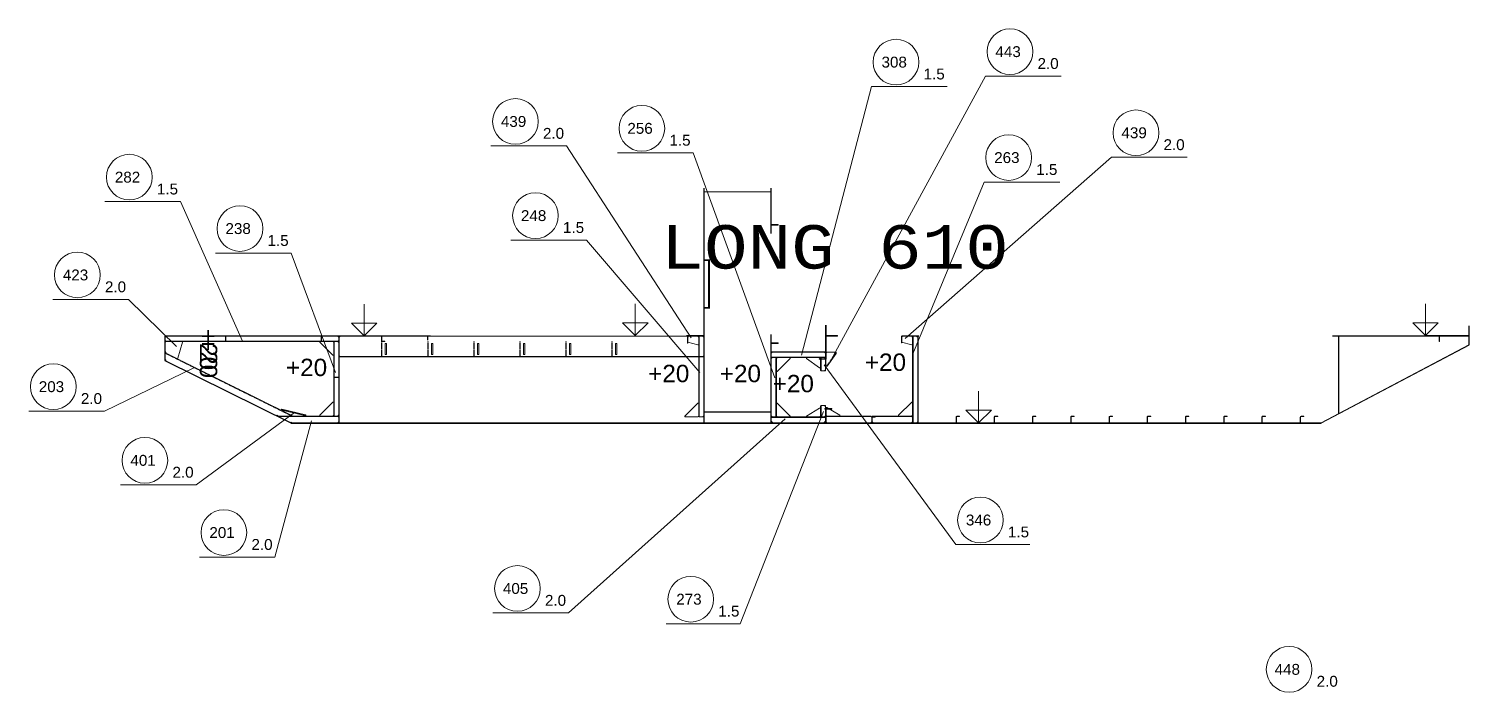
# Model space of a CAD drawing. Header units: inches. Extents: x -13175 to 44880, y -10439 to 22675.
# Drawn here: x 24024 to 32310, y 5036 to 8856 of the extents above; entities that cross this region are included whole.
import ezdxf

# ---------------------------------------------------------------- set-up
doc = ezdxf.new("R2010")
doc.units = ezdxf.units.IN
doc.header["$MEASUREMENT"] = 0
for name, pattern in [('Dashed', [10, 7.5, -2.5]), ('Dashed_dotted', [34, 24, -5, 0, -5]), ('Short_dashed', [5, 3.75, -1.25])]:
    doc.linetypes.add(name, pattern=pattern)
doc.layers.get('0').update_dxf_attribs({"linetype": 'CONTINUOUS'})
doc.styles.add('Style_ARIAL', font='ARIAL')
doc.styles.add('Style_Courier_New', font='Courier New')

msp = doc.modelspace()

# ---------------------------------------------------------------- linework, layer by layer
at = {"color": 3, "lineweight": 0}
for p, q in [((27908.10033, 6586.18083), (27908.10033, 7938.26551)), ((27909.59874, 6586.18083), (27909.59874, 7938.26551)), ((28293.10094, 7676.65456), (28293.10094, 7938.26551)), ((28294.59935, 7676.65456), (28294.59935, 7938.26551)), ((27934.60179, 7244.84784), (27934.60179, 7527.51374)), ((27939.60057, 7244.84784), (27939.60057, 7527.51374)), ((28608.10033, 6956.18081), (28608.10033, 7149.18082)), ((28611.10021, 6956.18081), (28611.10021, 7149.18082)), ((32308.10033, 7036.18078), (32308.10033, 7146.1808)), ((32310.09923, 7036.18078), (32310.09923, 7146.1808)), ((26335.58751, 7086.18083), (24806.59886, 7086.18083)), ((24806.60192, 6946.18082), (24806.60192, 7086.18078)), ((24808.10033, 6946.18082), (24808.10033, 7086.18078)), ((24808.10033, 7086.18078), (24808.10033, 7060.68082)), ((25808.10033, 7086.18078), (24808.10033, 7086.18078)), ((24813.09911, 7056.18081), (24808.10033, 7051.18079)), ((24908.10033, 7056.18081), (24808.10033, 7056.18081)), ((24808.10033, 7056.18081), (24808.10033, 6990.84067)), ((25808.10033, 7056.18081), (25782.59984, 7056.18081)), ((25808.10033, 6586.18083), (25808.10033, 7086.18078)), ((25808.10033, 7060.68082), (25808.10033, 7086.18078)), ((25808.10033, 6626.18079), (25808.10033, 7056.18081)), ((25809.60179, 6586.18083), (25809.60179, 7086.18078)), ((25809.60179, 7086.18078), (25809.60179, 6972.18079)), ((27908.10033, 7086.18078), (25809.60179, 7086.18078)), ((26053.10155, 7060.62603), (26053.10155, 7086.18078)), ((26054.59996, 7060.62603), (26054.59996, 7086.18078)), ((27908.10033, 7089.18083), (27808.10033, 7089.18083)), ((27908.10033, 7086.18083), (27808.10033, 7086.18083)), ((27908.10033, 7086.18083), (27882.59984, 7086.18083)), ((27908.10033, 6621.18087), (27908.10033, 7086.18083)), ((27908.10033, 6972.18079), (27908.10033, 7086.18078)), ((28293.10094, 6586.18083), (28293.10094, 7095.70706)), ((28294.59935, 6586.18083), (28294.59935, 7095.70706)), ((29144.59935, 7087.68082), (29049.04576, 7087.68082)), ((29144.59935, 7086.18083), (29049.04576, 7086.18083)), ((29138.09911, 7086.18083), (29112.60167, 7086.18083)), ((29138.09911, 6586.18083), (29138.09911, 7086.18083)), ((29138.09911, 6586.18083), (29138.09911, 7086.18083)), ((29139.60057, 6586.18083), (29139.60057, 7086.18083)), ((32308.10033, 7086.18083), (31523.09972, 7086.18083)), ((31558.10033, 6639.12196), (31558.10033, 7086.18078)), ((31559.60179, 6639.12196), (31559.60179, 7086.18078)), ((24808.10033, 7000.84066), (24817.05724, 6986.39321)), ((24808.10033, 6984.14168), (24808.10033, 6946.18082)), ((28294.59935, 6993.1808), (28294.59935, 6967.68079)), ((28608.10033, 6993.1808), (28294.59935, 6993.1808)), ((28294.59935, 6963.18078), (28294.59935, 6621.18077)), ((28320.09984, 6963.18078), (28294.59935, 6963.18078)), ((28608.10033, 6963.18083), (28582.59984, 6963.18083)), ((28608.10033, 6967.68079), (28608.10033, 6993.1808)), ((28608.10033, 6886.18083), (28608.10033, 6963.18083)), ((32308.10033, 7036.18078), (31458.10033, 6586.18083)), ((32309.03722, 7034.41324), (31459.03722, 6584.41319)), ((24807.21227, 6944.38949), (25532.21227, 6584.38945)), ((24808.10033, 6946.18082), (25533.10033, 6586.18083)), ((24808.10033, 6946.18082), (25452.54613, 6626.18079)), ((28582.59984, 6886.18083), (28608.10033, 6886.18083)), ((28608.10033, 6686.18083), (28582.59984, 6686.18083)), ((28608.10033, 6621.18087), (28608.10033, 6686.18083)), ((28608.10033, 6586.18083), (28608.10033, 6666.18085)), ((28611.10021, 6586.18083), (28611.10021, 6666.18085)), ((25452.54613, 6626.18079), (25528.99266, 6626.18079)), ((25464.62804, 6620.18084), (25533.10033, 6586.18083)), ((31458.10033, 6586.18083), (25533.10033, 6586.18083)), ((25533.10033, 6586.18083), (25808.10033, 6586.18083)), ((31458.10033, 6584.18078), (25533.10033, 6584.18078)), ((25782.59984, 6626.18079), (25808.10033, 6626.18079)), ((25808.10033, 6586.18083), (25808.10033, 6620.18084)), ((27882.59984, 6621.18087), (27908.10033, 6621.18087)), ((28294.59935, 6621.18077), (28320.09984, 6621.18077)), ((28582.59984, 6621.18087), (28608.10033, 6621.18087)), ((28609.59874, 6620.18084), (28609.59874, 6586.18083)), ((28609.59874, 6586.18083), (28873.09972, 6586.18083)), ((28873.09972, 6586.18083), (28873.09972, 6620.2538)), ((28873.09972, 6586.18083), (28873.09972, 6620.18084)), ((28875.10167, 6586.18083), (28875.10167, 6620.2538)), ((28875.10167, 6620.18084), (28875.10167, 6586.18083)), ((28893.10094, 6620.18084), (28875.10167, 6620.18084)), ((28875.10167, 6586.18083), (29108.10033, 6586.18083)), ((29108.10033, 6586.18083), (29108.10033, 6620.18084)), ((29112.60167, 6586.18083), (29138.09911, 6586.18083)), ((29358.10033, 6586.18083), (29358.10033, 6620.2538)), ((29360.09923, 6586.18083), (29360.09923, 6620.2538)), ((29578.10155, 6586.18083), (29578.10155, 6620.2538)), ((29580.10045, 6586.18083), (29580.10045, 6620.2538)), ((29798.09972, 6586.18083), (29798.09972, 6620.2538)), ((29800.10167, 6586.18083), (29800.10167, 6620.2538)), ((30018.10094, 6586.18083), (30018.10094, 6620.2538)), ((30020.09984, 6586.18083), (30020.09984, 6620.2538)), ((30238.09911, 6586.18083), (30238.09911, 6620.2538)), ((30240.10106, 6586.18083), (30240.10106, 6620.2538)), ((30458.10033, 6586.18083), (30458.10033, 6620.2538)), ((30460.09923, 6586.18083), (30460.09923, 6620.2538)), ((30678.10155, 6586.18083), (30678.10155, 6620.2538)), ((30680.10045, 6586.18083), (30680.10045, 6620.2538)), ((30898.09972, 6586.18083), (30898.09972, 6620.2538)), ((30900.10167, 6586.18083), (30900.10167, 6620.2538)), ((31118.10094, 6586.18083), (31118.10094, 6620.2538)), ((31120.09984, 6586.18083), (31120.09984, 6620.2538)), ((31338.09911, 6586.18083), (31338.09911, 6620.2538)), ((31340.10106, 6586.18083), (31340.10106, 6620.2538))]:
    msp.add_line(p, q, dxfattribs=at)
at = {"color": 6, "lineweight": 0}
for p, q in [((25953.10155, 7271.1554), (25953.10155, 7088.18085)), ((27513.09911, 7272.15538), (27513.09911, 7089.18083)), ((32058.10033, 7272.15538), (32058.10033, 7089.18083)), ((25953.10155, 7088.18085), (25880.20421, 7161.56638)), ((26026.48717, 7161.56633), (25880.20421, 7161.56638)), ((26026.48717, 7161.56633), (25953.10155, 7088.18085)), ((27513.09911, 7089.18083), (27440.20177, 7162.56635)), ((27586.48473, 7162.5663), (27440.20177, 7162.56635)), ((27586.48473, 7162.5663), (27513.09911, 7089.18083)), ((32058.10033, 7089.18083), (31985.20299, 7162.56635)), ((32131.48595, 7162.5663), (31985.20299, 7162.56635)), ((32131.48595, 7162.5663), (32058.10033, 7089.18083)), ((29488.09911, 6769.15536), (29488.09911, 6586.18083)), ((29488.09911, 6586.18083), (29415.20177, 6659.56635)), ((29561.48473, 6659.56635), (29415.20177, 6659.56635)), ((29561.48473, 6659.56635), (29488.09911, 6586.18083))]:
    msp.add_line(p, q, dxfattribs=at)
at = {"color": 3, "linetype": 'Short_dashed', "lineweight": 25}
for p, q in [((24811.15514, 7057.62606), (25805.04552, 7057.62606)), ((29109.54686, 7083.12607), (29109.54686, 6589.23554)), ((25527.15856, 6631.64029), (24813.55992, 6985.97827)), ((25813.53551, 6968.10779), (27904.16661, 6968.10779)), ((28579.54503, 6960.12606), (28579.54503, 6889.23559)), ((28579.54503, 6683.12611), (28579.54503, 6624.23558)), ((28869.02867, 6624.2538), (28613.67284, 6624.2538)), ((29104.02623, 6624.2538), (28893.10094, 6624.2538))]:
    msp.add_line(p, q, dxfattribs=at)
at = {"color": 3, "lineweight": 25}
for p, q in [((25158.10033, 7060.68082), (25158.10033, 7086.18078)), ((25708.10033, 7060.68082), (25708.10033, 7086.18078)), ((25808.10033, 6847.68081), (25782.59984, 6847.68081))]:
    msp.add_line(p, q, dxfattribs=at)
at = {"color": 1, "linetype": 'Short_dashed', "lineweight": 25}
for p, q in [((25779.54503, 7053.12605), (25779.54503, 6629.2356)), ((27879.54503, 7083.12607), (27879.54503, 6624.23558)), ((28297.65416, 6964.62607), (28605.04552, 6964.62607)), ((28323.15465, 6624.23558), (28323.15465, 6960.12606)), ((25804.02623, 6624.2538), (25468.70214, 6624.2538))]:
    msp.add_line(p, q, dxfattribs=at)
at = {"color": 2, "linetype": 'Dashed', "lineweight": 25}
for p, q in [((26053.73937, 7056.18081), (26053.73937, 6968.1808)), ((26318.74181, 7056.18081), (26318.74181, 6968.1808)), ((26583.7412, 7056.18081), (26583.7412, 6968.1808)), ((26848.74059, 7056.18081), (26848.74059, 6968.1808)), ((27113.73998, 7056.18081), (27113.73998, 6968.1808)), ((27378.73937, 7056.18081), (27378.73937, 6968.1808))]:
    msp.add_line(p, q, dxfattribs=at)
at = {"color": 2, "lineweight": 0}
for p, q in [((26082.65172, 7043.49193), (26074.82396, 7043.49193)), ((26074.82396, 7043.49193), (26074.82396, 6980.86963)), ((26082.65172, 6980.86963), (26082.65172, 7043.49193)), ((26347.65416, 7043.49193), (26339.8264, 7043.49193)), ((26339.8264, 7043.49193), (26339.8264, 6980.86963)), ((26347.65416, 6980.86963), (26347.65416, 7043.49193)), ((26612.65355, 7043.49193), (26604.82579, 7043.49193)), ((26604.82579, 7043.49193), (26604.82579, 6980.86963)), ((26612.65355, 6980.86963), (26612.65355, 7043.49193)), ((26877.65294, 7043.49193), (26869.82518, 7043.49193)), ((26869.82518, 7043.49193), (26869.82518, 6980.86963)), ((26877.65294, 6980.86963), (26877.65294, 7043.49193)), ((27142.65233, 7043.49193), (27134.82457, 7043.49193)), ((27134.82457, 7043.49193), (27134.82457, 6980.86963)), ((27142.65233, 6980.86963), (27142.65233, 7043.49193)), ((27407.65172, 7043.49193), (27399.82396, 7043.49193)), ((27399.82396, 7043.49193), (27399.82396, 6980.86963)), ((27407.65172, 6980.86963), (27407.65172, 7043.49193)), ((26074.82396, 6980.86963), (26082.65172, 6980.86963)), ((26339.8264, 6980.86963), (26347.65416, 6980.86963)), ((26604.82579, 6980.86963), (26612.65355, 6980.86963)), ((26869.82518, 6980.86963), (26877.65294, 6980.86963)), ((27134.82457, 6980.86963), (27142.65233, 6980.86963)), ((27399.82396, 6980.86963), (27407.65172, 6980.86963))]:
    msp.add_line(p, q, dxfattribs=at)
at = {"color": 3, "linetype": 'Dashed_dotted', "lineweight": 25}
msp.add_line((26318.10094, 7086.18078), (26318.10094, 7060.68082), dxfattribs=at)
at = {"color": 2, "linetype": 'Short_dashed', "lineweight": 25}
for p, q in [((28613.76439, 6913.18083), (28668.60143, 6989.34135)), ((25477.1494, 6663.23132), (25617.49974, 6630.48453))]:
    msp.add_line(p, q, dxfattribs=at)
at = {"color": 1, "lineweight": 0}
for p, q in [((28294.59935, 6621.18087), (28608.10033, 6621.18087)), ((28598.09972, 6586.18083), (28304.59996, 6586.18083))]:
    msp.add_line(p, q, dxfattribs=at)
at = {"color": 1, "linetype": 'Short_dashed', "lineweight": 0}
msp.add_line((28294.59935, 6618.1808), (28608.10033, 6618.1808), dxfattribs=at)
at = {"color": 1, "lineweight": 0}
for points in [[(28640.24144, 6949.95284), (29527.43627, 8583.15587), (29962.31176, 8583.15587)], [(28469.88317, 6977.20785), (28872.12011, 8522.85056), (29306.99559, 8522.85056)], [(27835.37389, 7076.67584), (27117.44481, 8181.18219), (26682.56932, 8181.18219)], [(28316.07762, 6846.16852), (27845.0327, 8141.54658), (27410.15721, 8141.54658)], [(29065.5222, 7072.69168), (30252.23485, 8116.06731), (30687.11034, 8116.06731)], [(29109.0067, 6983.55708), (29520.28905, 7973.15712), (29955.16454, 7973.15712)], [(25253.81566, 7056.87051), (24896.61657, 7860.57234), (24461.74108, 7860.57234)], [(27884.28441, 6877.57168), (27232.67003, 7639.09693), (26797.79454, 7639.09693)], [(25788.12963, 6877.57168), (25532.97826, 7564.51454), (25098.10277, 7564.51454)], [(24873.31945, 7025.80962), (24597.65416, 7297.59283), (24162.77867, 7297.59283)], [(25782.59984, 7056.18081), (25778.04662, 7051.62606), (25778.04662, 6630.73554), (25782.59984, 6626.18079)], [(27813.09911, 7086.18083), (27813.09911, 7046.18082), (27815.10106, 7046.18082), (27815.10106, 7086.18083)], [(27882.59984, 7086.18083), (27878.04662, 7081.62608), (27878.04662, 6625.73562), (27882.59984, 6621.18087)], [(32137.81224, 7086.18083), (32137.81224, 7056.18081), (32139.95458, 7056.18081), (32139.95458, 7086.18083)], [(28294.59935, 6967.68079), (28299.15563, 6963.12604), (28603.54711, 6963.12604), (28608.10033, 6967.68079)], [(28320.09984, 6621.18077), (28324.65612, 6625.73552), (28324.65612, 6958.62603), (28320.09984, 6963.18078)], [(24973.33776, 6902.99282), (24459.12267, 6654.45466), (24024.24718, 6654.45466)], [(28598.63073, 6920.0973), (29357.41674, 5886.70153), (29782.68224, 5886.70153)], [(25551.81371, 6645.81056), (24986.19481, 6230.2257), (24551.31932, 6230.2257)], [(28596.43956, 6652.66461), (28116.56896, 5430.9526), (27691.30345, 5430.9526)], [(25650.39159, 6598.74778), (25440.41845, 5814.56694), (25005.54296, 5814.56694)], [(25808.10033, 6620.18084), (25802.02733, 6626.25384), (25470.70104, 6626.25384), (25464.62804, 6620.18084)], [(28374.92467, 6610.86135), (27128.93773, 5492.66906), (26694.06224, 5492.66906)], [(28304.59996, 6586.18083), (28294.59935, 6596.18087), (28294.59935, 6621.18087)], [(28598.09972, 6586.18083), (28608.10033, 6596.18087), (28608.10033, 6621.18087)], [(29364.10009, 6626.25384), (29378.02831, 6626.25384), (29378.02831, 6624.2538), (29364.10009, 6624.2538)], [(29584.10131, 6626.25384), (29598.02648, 6626.25384), (29598.02648, 6624.2538), (29584.10131, 6624.2538)], [(29804.09948, 6626.25384), (29818.0277, 6626.25384), (29818.0277, 6624.2538), (29804.09948, 6624.2538)], [(30024.1007, 6626.25384), (30038.02892, 6626.25384), (30038.02892, 6624.2538), (30024.1007, 6624.2538)], [(30244.10192, 6626.25384), (30258.02709, 6626.25384), (30258.02709, 6624.2538), (30244.10192, 6624.2538)], [(30464.10009, 6626.25384), (30478.02831, 6626.25384), (30478.02831, 6624.2538), (30464.10009, 6624.2538)], [(30684.10131, 6626.25384), (30698.02648, 6626.25384), (30698.02648, 6624.2538), (30684.10131, 6624.2538)], [(30904.09948, 6626.25384), (30918.0277, 6626.25384), (30918.0277, 6624.2538), (30904.09948, 6624.2538)], [(31124.1007, 6626.25384), (31138.02892, 6626.25384), (31138.02892, 6624.2538), (31124.1007, 6624.2538)], [(31344.10192, 6626.25384), (31358.02709, 6626.25384), (31358.02709, 6624.2538), (31344.10192, 6624.2538)]]:
    msp.add_lwpolyline(points, dxfattribs=at)
at = {"color": 4, "lineweight": 0}
for points in [[(28293.10094, 7916.29982), (27909.10131, 7916.29982), (27909.10131, 7917.80004), (28293.10094, 7917.80004)], [(28293.10094, 6650.99091), (27909.10131, 6650.99091), (27909.10131, 6649.40581), (28293.10094, 6649.40581)]]:
    msp.add_lwpolyline(points, dxfattribs=at)
at = {"color": 6, "lineweight": 0}
for points in [[(28294.59935, 7728.05068), (28334.59874, 7728.05068), (28334.59874, 7724.97926), (28294.59935, 7724.97926)], [(27909.59874, 7525.24557), (27934.59874, 7525.24557), (27934.59874, 7521.83706), (27909.59874, 7521.83706)], [(27909.59874, 7247.11606), (27934.59874, 7247.11606), (27934.59874, 7250.52457), (27909.59874, 7250.52457)], [(28294.59935, 7044.31095), (28334.59874, 7044.31095), (28334.59874, 7047.38231), (28294.59935, 7047.38231)]]:
    msp.add_lwpolyline(points, dxfattribs=at)
at = {"color": 3, "lineweight": 0}
for points in [[(26335.58751, 7088.18083), (25953.10155, 7088.18083), (25953.10155, 7087.68082), (24806.59886, 7087.68082)], [(24808.10033, 7060.68082), (24812.6566, 7056.12607), (25803.54711, 7056.12607), (25808.10033, 7060.68082)], [(24879.75255, 6955.26137), (24881.97728, 6959.73964), (24908.10033, 7051.18079), (24908.10033, 7056.18081)], [(26057.59984, 7056.12607), (26073.04479, 7056.12607), (26073.04479, 7057.62606), (26057.59984, 7057.62606)], [(28611.10021, 7086.18083), (28676.0996, 7086.18083), (28676.0996, 7089.18083), (28611.10021, 7089.18083)], [(29044.54442, 7083.18081), (29044.54442, 7047.73555), (29046.04589, 7047.73555), (29046.04589, 7083.18081)], [(29112.60167, 7086.18083), (29108.0454, 7081.62608), (29108.0454, 6590.73558), (29112.60167, 6586.18083)], [(32308.10033, 7089.18083), (32058.10033, 7089.18083), (32058.10033, 7087.68082), (31523.09972, 7087.68082)], [(24808.10033, 6990.84067), (24825.88903, 6982.00717), (24879.75255, 6955.26137)], [(25528.99266, 6626.18079), (25526.25524, 6634.32107), (24816.23937, 6986.88011), (24808.10033, 6984.14168)], [(25809.60179, 6972.18079), (25815.46727, 6966.1078), (27902.23485, 6966.1078), (27908.10033, 6972.18079)], [(28608.10033, 6993.27497), (28294.59935, 6993.27497), (28294.59935, 6996.32912), (28608.10033, 6996.32912)], [(28582.59984, 6963.18083), (28578.04662, 6958.62608), (28578.04662, 6890.73558), (28582.59984, 6886.18083)], [(28571.10082, 6953.18084), (28611.10021, 6953.18084), (28611.10021, 6956.18081), (28571.10082, 6956.18081), (28571.10082, 6953.18084)], [(28582.59984, 6686.18083), (28578.04662, 6681.62608), (28578.04662, 6625.73562), (28582.59984, 6621.18087)], [(28603.10155, 6666.18085), (28643.10094, 6666.18085), (28643.10094, 6669.18082), (28603.10155, 6669.18082), (28603.10155, 6666.18085)], [(28873.09972, 6620.18084), (28867.02672, 6626.25384), (28615.67174, 6626.25384), (28609.59874, 6620.18084)], [(28879.09948, 6626.25384), (28893.0277, 6626.25384), (28893.0277, 6624.2538), (28879.09948, 6624.2538)], [(29108.10033, 6620.18084), (29102.02733, 6626.25384), (28893.10094, 6626.25384), (28893.10094, 6620.18084)]]:
    msp.add_lwpolyline(points, dxfattribs=at)
at = {"color": 2, "lineweight": 0}
for points in [[(25773.09972, 7056.18081), (25698.09972, 7056.18081), (25698.09972, 7051.18079), (25773.09972, 6976.18079), (25778.10155, 6976.18079), (25778.10155, 7051.18079), (25773.09972, 7056.18081)], [(27873.09972, 7086.18083), (27820.09984, 7086.18083), (27815.10106, 7081.18081), (27815.10106, 7051.18084), (27873.09972, 7036.18083), (27878.10155, 7036.18083), (27878.10155, 7081.18081), (27873.09972, 7086.18083)], [(29103.10155, 7086.18083), (29050.10167, 7086.18083), (29045.09984, 7081.18081), (29045.09984, 7051.18084), (29103.10155, 7036.18083), (29108.10033, 7036.18083), (29108.10033, 7081.18081), (29103.10155, 7086.18083)], [(28329.59996, 6963.18078), (28404.59996, 6963.18078), (28404.59996, 6958.18081), (28329.59996, 6883.18081), (28324.60118, 6883.18081), (28324.60118, 6958.18081), (28329.59996, 6963.18078)], [(28573.09972, 6963.18083), (28498.09972, 6963.18083), (28498.09972, 6958.18081), (28573.09972, 6903.18084), (28578.10155, 6903.18084), (28578.10155, 6958.18081), (28573.09972, 6963.18083)], [(28668.60143, 6988.18083), (28668.60143, 6993.1808), (28614.60057, 6993.1808), (28609.59874, 6988.18083), (28609.59874, 6913.18083), (28614.60057, 6913.18083)], [(28614.60057, 6913.18083), (28616.44689, 6913.48119), (28668.9005, 6986.33566), (28668.60143, 6988.18083)], [(25617.49974, 6631.18081), (25617.49974, 6626.18079), (25547.50157, 6626.18079), (25538.01671, 6628.3936), (25475.24511, 6659.37199), (25477.45763, 6663.85569)], [(25477.45763, 6663.85569), (25479.04454, 6664.84265), (25616.51403, 6632.76849), (25617.49974, 6631.18081)], [(25773.09972, 6626.18079), (25698.09972, 6626.18079), (25698.09972, 6631.18081), (25773.09972, 6706.18081), (25778.10155, 6706.18081), (25778.10155, 6631.18081), (25773.09972, 6626.18079)], [(27873.09972, 6621.18087), (27798.09972, 6621.18087), (27798.09972, 6626.18079), (27873.09972, 6701.18084), (27878.10155, 6701.18084), (27878.10155, 6626.18079), (27873.09972, 6621.18087)], [(28329.59996, 6621.18077), (28404.59996, 6621.18077), (28404.59996, 6626.18079), (28329.59996, 6701.18079), (28324.60118, 6701.18079), (28324.60118, 6626.18079), (28329.59996, 6621.18077)], [(28573.09972, 6621.18087), (28498.09972, 6621.18087), (28498.09972, 6626.18079), (28573.09972, 6671.18087), (28578.10155, 6671.18087), (28578.10155, 6626.18079), (28573.09972, 6621.18087)], [(28614.60057, 6626.18079), (28689.60057, 6626.18079), (28689.60057, 6631.18081), (28614.60057, 6676.18079), (28609.59874, 6676.18079), (28609.59874, 6631.18081), (28614.60057, 6626.18079)], [(29103.10155, 6626.18079), (29028.10155, 6626.18079), (29028.10155, 6631.18081), (29103.10155, 6706.18081), (29108.10033, 6706.18081), (29108.10033, 6631.18081), (29103.10155, 6626.18079)]]:
    msp.add_lwpolyline(points, dxfattribs=at)
at = {"color": 1, "lineweight": 0}
for centre in [(29013.01976, 8663.75079), (29668.33593, 8724.0561), (26823.46898, 8322.08238), (27551.05687, 8282.44676), (30393.13451, 8256.9675), (29661.18871, 8114.0573), (24602.64074, 8001.47252), (26938.6942, 7779.99711), (25239.00243, 7705.41472), (24303.67833, 7438.49302), (24165.14684, 6795.35484), (24692.21898, 6371.12594), (29498.31639, 6027.60177), (25146.44261, 5955.46718), (26834.9619, 5633.56929), (27832.20311, 5571.85283), (31274.29601, 5167.85846)]:
    msp.add_circle(centre, 131.50685, dxfattribs=at)
at = {"color": 3, "lineweight": 0}
for centre, radius, start, end in [((24808.10033, 7086.17973), 4.99893, 270.00177002, 0.01189299), ((25808.10033, 7056.17976), 4.99897, 179.988021851, 269.997772217), ((25808.10033, 7086.17973), 4.99893, 179.988113403, 269.99822998), ((25809.51635, 7086.09414), 4.91406, 270.99597168, 1.010367751), ((26057.59984, 7060.6246), 4.49851, 179.981506348, 269.997253418), ((26057.59984, 7060.62593), 2.99987, 179.998092651, 270.000091553), ((27908.10033, 7086.17978), 4.99897, 179.988021851, 269.997772217), ((27908.18578, 7086.09414), 4.91406, 178.989639282, 269.00402832), ((29049.04576, 7083.17966), 4.50115, 89.997581482, 179.985412598), ((29049.04576, 7083.1809), 2.99991, 90.000686646, 180.002044678), ((29138.09911, 7086.17978), 4.99897, 179.988021851, 269.997772217), ((28294.59935, 6963.18235), 5.00154, 269.996643066, 359.982055664), ((28294.59935, 6993.18237), 5.00158, 269.99710083, 359.982116699), ((28608.10033, 6993.17975), 4.99897, 179.988021851, 269.997772217), ((28608.10033, 6963.17978), 4.99897, 179.988021851, 269.997772217), ((24808.10033, 6946.18001), 5.00079, 333.607940674, 90.004600525), ((28608.10033, 6886.18188), 4.99893, 90.00177002, 180.011886597), ((25452.54613, 6626.1805), 5.00028, 0.003316747, 153.591415405), ((25808.10033, 6626.18184), 4.99897, 90.002235413, 180.011978149), ((28608.10033, 6686.17978), 4.99897, 179.988021851, 269.997772217), ((25533.10033, 6586.18235), 4.99841, 359.982177734, 153.6043396), ((25808.10033, 6586.18188), 4.99897, 90.002235413, 180.011978149), ((27908.10033, 6621.18192), 4.99889, 90.001304626, 180.011810303), ((28294.59935, 6621.17925), 5.00158, 0.017874934, 90.002883911), ((28608.10033, 6621.18192), 4.99889, 90.001304626, 180.011810303), ((28609.59874, 6586.1793), 5.00158, 0.017874934, 90.002883911), ((28873.09972, 6586.18188), 4.99897, 90.002235413, 180.011978149), ((28879.09948, 6620.25399), 5.99983, 90.000686646, 180.002044678), ((28879.09948, 6620.25571), 3.99812, 90.004570007, 180.026855469), ((28875.10167, 6586.18188), 4.99897, 359.988037109, 89.997764587), ((29108.10033, 6586.18188), 4.99897, 90.002235413, 180.011978149), ((29138.09911, 6586.18188), 4.99897, 90.002235413, 180.011978149), ((29364.10009, 6620.25399), 5.99983, 90.000686646, 180.002044678), ((29364.10009, 6620.25304), 4.00073, 89.998161316, 179.989547729), ((29584.10131, 6620.25399), 5.99983, 90.000686646, 180.002044678), ((29584.10131, 6620.25304), 4.00073, 89.998161316, 179.989547729), ((29804.09948, 6620.25399), 5.99983, 90.000686646, 180.002044678), ((29804.09948, 6620.25571), 3.99812, 90.004570007, 180.026855469), ((30024.1007, 6620.25399), 5.99983, 90.000686646, 180.002044678), ((30024.1007, 6620.25304), 4.00073, 89.998161316, 179.989547729), ((30244.10192, 6620.25142), 6.00243, 89.996421814, 179.977172852), ((30244.10192, 6620.25304), 4.00073, 89.998161316, 179.989547729), ((30464.10009, 6620.25399), 5.99983, 90.000686646, 180.002044678), ((30464.10009, 6620.25304), 4.00073, 89.998161316, 179.989547729), ((30684.10131, 6620.25399), 5.99983, 90.000686646, 180.002044678), ((30684.10131, 6620.25304), 4.00073, 89.998161316, 179.989547729), ((30904.09948, 6620.25399), 5.99983, 90.000686646, 180.002044678), ((30904.09948, 6620.25571), 3.99812, 90.004570007, 180.026855469), ((31124.1007, 6620.25399), 5.99983, 90.000686646, 180.002044678), ((31124.1007, 6620.25304), 4.00073, 89.998161316, 179.989547729), ((31344.10192, 6620.25142), 6.00243, 89.996421814, 179.977172852), ((31344.10192, 6620.25304), 4.00073, 89.998161316, 179.989547729)]:
    msp.add_arc(centre, radius, start, end, dxfattribs=at)

# ---------------------------------------------------------------- texts
at = {"color": 1, "lineweight": 0, "style": 'Style_ARIAL'}
for s, height, p in [('443', 62.622309, (29584.83983, 8692.74487)), ('308', 62.622309, (28929.52367, 8632.43956)), ('1.5', 62.622309, (29171.53417, 8563.94648)), ('2.0', 62.622309, (29826.85033, 8624.25179)), ('439', 62.622309, (26739.97289, 8290.77124)), ('256', 62.622309, (27467.56078, 8251.13563)), ('439', 62.622309, (30309.63842, 8225.65637)), ('2.0', 62.622309, (26981.98339, 8222.27807)), ('1.5', 62.622309, (27709.57128, 8182.64246)), ('2.0', 62.622309, (30551.64891, 8157.16319)), ('263', 62.622309, (29577.69261, 8082.74617)), ('1.5', 62.622309, (29819.70311, 8014.253)), ('282', 62.622309, (24519.14464, 7970.16139)), ('1.5', 62.622309, (24761.15514, 7901.66821)), ('248', 62.622309, (26855.19811, 7748.68598)), ('238', 62.622309, (25155.50634, 7674.10358)), ('1.5', 62.622309, (27097.20861, 7680.19282)), ('1.5', 62.622309, (25397.51683, 7605.61043)), ('423', 62.622309, (24220.18224, 7407.18187)), ('2.0', 62.622309, (24462.19274, 7338.68872)), ('203', 62.622309, (24081.65074, 6764.04371)), ('2.0', 62.622309, (24323.66124, 6695.55054)), ('401', 62.622309, (24608.72289, 6339.81471)), ('2.0', 62.622309, (24850.73339, 6271.32163)), ('346', 62.622309, (29414.8203, 5996.29054)), ('201', 62.622309, (25062.94652, 5924.15595)), ('1.5', 62.5, (29656.8308, 5927.79746)), ('2.0', 62.622309, (25304.95702, 5855.66287)), ('405', 62.622309, (26751.46581, 5602.25806)), ('2.0', 62.622309, (26993.47631, 5533.76498)), ('273', 62.622309, (27748.70702, 5540.5416)), ('1.5', 62.5, (27990.71752, 5472.04852)), ('448', 62.622309, (31190.79991, 5136.54723)), ('2.0', 62.622309, (31432.81041, 5068.05415))]:
    msp.add_text(s, height=height, dxfattribs=at).set_placement(p)
at = {"color": 7, "lineweight": 0, "style": 'Style_Courier_New'}
msp.add_text('LONG 610', height=250, dxfattribs=at).set_placement((27657.79821, 7475.06165))
at = {"color": 3, "lineweight": 0, "style": 'Style_ARIAL'}
for p in [(25008.10033, 7127.49855), (25008.10033, 7081.7183)]:
    msp.add_text('+20', height=100, rotation=270, dxfattribs=at).set_placement(p)
for p in [(28833.63744, 6886.18083), (25503.63866, 6856.18081), (27587.06151, 6821.18082), (27999.06407, 6821.18082), (28303.63866, 6763.18083)]:
    msp.add_text('+20', height=100, dxfattribs=at).set_placement(p)

doc.saveas('drawing.dxf')
